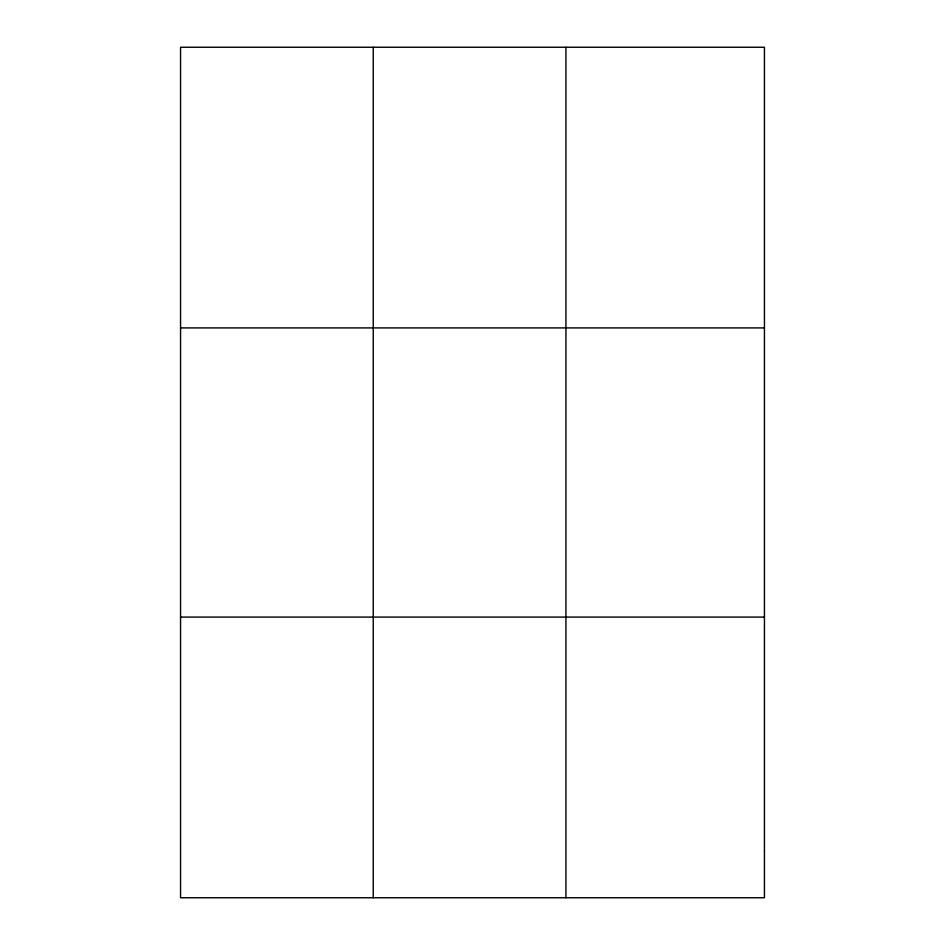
<?xml version="1.0" encoding="UTF-8"?>
<svg xmlns="http://www.w3.org/2000/svg" width="945" height="945" viewBox="0 0 945 945"><rect width="100%" height="100%" fill="white"/><g stroke="black" fill="none" stroke-linecap="round" stroke-linejoin="round"><path stroke-width="1.42" d="M373.24 47.25L373.24 897.75M565.925 47.25L565.925 897.75M180.554 327.915L764.446 327.915M180.554 617.085L764.446 617.085M764.446 850.972L764.446 897.75L180.554 897.75L180.554 47.25L764.446 47.25L764.446 850.972"/></g></svg>
